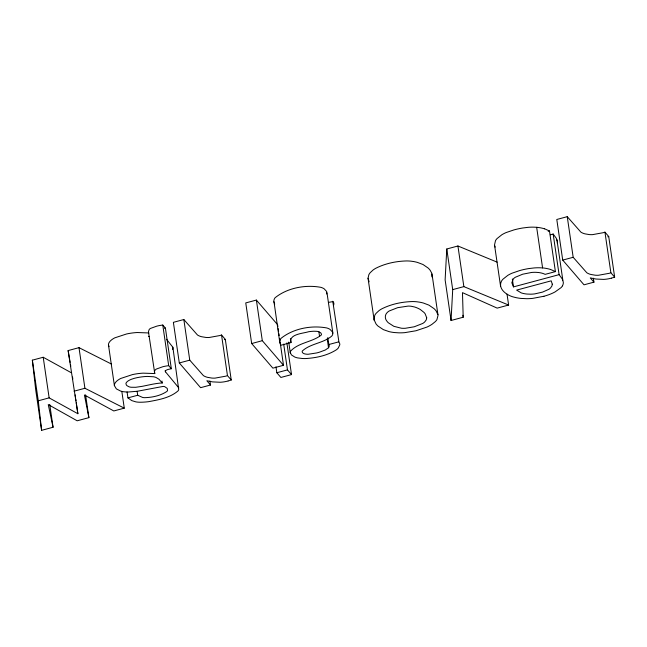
<?xml version="1.0" encoding="UTF-8"?>
<svg xmlns="http://www.w3.org/2000/svg" width="647" height="647" viewBox="0 0 647 647"><rect width="100%" height="100%" fill="white"/><g stroke="black" fill="none" stroke-linecap="round" stroke-linejoin="round"><path stroke-width="0.97" d="M369.105 281.793L368.038 278.234L368.839 274.732A29.382 12.649 -8.3 0 1 370.213 272.67L373.02 270.058A25.265 10.878 -8.3 0 1 375.802 268.27C385.272 263.466 395.996 261.21 406.567 260.943A23.777 10.239 -8.3 0 1 410.958 261.17L413.7 261.558A35.698 15.366 -8.3 0 1 417.509 262.431L423.001 264.51L428.152 268.044A62.08 26.729 -8.3 0 1 430.15 270.244L431.8 273.269L431.937 276.908M290.422 338.575L291.004 342.538L280.952 345.231L280.628 344.762L279.844 342.837L273.851 300.75A24.157 10.401 -8.3 0 1 275.072 297.766C287.284 287.875 305.505 284.445 320.912 287.349A19.572 8.427 -8.3 0 1 324.09 288.748L326.686 291.514L326.743 294.021M279.779 341.365A24.157 10.401 -8.3 0 1 280.992 338.389C293.212 328.498 311.433 325.069 326.832 327.964A19.572 8.427 -8.3 0 1 330.019 329.372L332.615 332.137L332.663 334.645A13.263 5.71 -8.3 0 1 331.499 336.286C323.015 343.306 310.39 343.533 302.359 350.973A7.052 3.033 -8.3 0 0 302.198 351.863L302.448 352.494A8.993 3.874 -8.3 0 0 302.966 353.044L303.653 353.48A7.174 3.089 -8.3 0 0 305.198 353.998L306.791 354.216A9.487 4.084 -8.3 0 0 308.19 354.257L316.723 352.938A36.272 15.617 -8.3 0 0 319.569 352.146L325.336 349.995L328.53 347.762A13.11 5.645 -8.3 0 0 328.846 344.519L327.811 337.588M497.098 262.124L457.93 245.997L446.778 248.99L445.128 279.868L451.056 320.491L463.195 317.232L462.476 292.646L497.171 308.118L508.615 305.044L507.03 294.15M451.056 320.491L452.706 289.613L446.778 248.99M279.779 341.365L279.771 342.344M333.488 305.602L333.868 304.163A18.342 7.901 -8.3 0 0 333.027 301.559L328.45 302.416M165.309 370.658L167.791 369.51A13.045 5.621 -8.3 0 1 168.147 369.421L171.334 368.733L165.414 328.11L162.769 325.037L160.949 325.312A23.818 10.255 -8.3 0 0 159.105 325.619A20.211 8.702 -8.3 0 0 156.744 326.161L150.484 328.417A8.088 3.486 -8.3 0 0 149.247 329.396L148.446 331.628L154.77 373.57L143.108 373.149A29.625 12.754 -8.3 0 0 132.465 374.597L120.706 378.471A19.208 8.274 -8.3 0 0 117.528 380.476L117.002 380.905A20.664 8.896 -8.3 0 0 115.7 382.231L115.077 383.097A17.898 7.707 -8.3 0 0 114.406 385.636L116.339 388.863L120.827 391.176A15.86 6.826 -8.3 0 0 123.836 391.775L125.534 391.928A22.499 9.689 -8.3 0 0 128.243 392.017L137.269 391.273L163.149 386.413A5.055 2.176 -8.3 0 1 164.686 386.647L167.233 388.394L167.557 390.473A7.999 3.445 -8.3 0 1 166.821 391.484C160.391 395.778 152.288 397.46 144.645 397.679A10.215 4.4 -8.3 0 1 142.68 397.476L137.698 395.26L137.115 391.298M332.768 301.259L338.955 342.174A18.342 7.901 -8.3 0 1 339.796 344.778L338.308 347.981A19.507 8.395 -8.3 0 1 336.416 349.768C327.301 355.599 316.221 357.92 305.53 358.559A21.472 9.244 -8.3 0 1 302.351 358.503L297.717 357.92A18.108 7.796 -8.3 0 1 294.741 357.023L291.498 354.96L290.268 352.623A13.053 5.621 -8.3 0 1 290.705 351.022C298.688 342.465 312.048 342.214 321.098 335.211A6.648 2.863 -8.3 0 0 321.47 334.159L320.783 332.898L318.777 331.749A8.29 3.567 -8.3 0 0 316.901 331.337L313.941 331.232A19.725 8.492 -8.3 0 0 308.522 331.757C303.039 333.488 288.562 334.143 291.004 342.538M230.316 380.29L231.238 379.999L225.31 339.376L221.533 334.992L220.692 335.292A14.517 6.252 -8.3 0 1 219.899 335.542L209.078 337.508A14.056 6.049 -8.3 0 1 205.851 337.435L201.565 336.715A18.545 7.982 -8.3 0 1 197.44 334.96L183.837 319.529L173.38 322.335L179.308 362.959L200.594 387.682L210.526 385.014L209.952 381.051M611.552 278.113L614.65 277.142L608.722 236.519L604.945 232.136L604.104 232.435A14.517 6.252 -8.3 0 1 603.311 232.685L592.498 234.643A14.056 6.049 -8.3 0 1 589.263 234.578L584.985 233.858A18.545 7.982 -8.3 0 1 580.86 232.103L567.249 216.672L556.792 219.479L562.72 260.094L584.006 284.817L593.946 282.157L593.364 278.194M231.238 379.999L227.461 375.616L226.612 375.907A14.517 6.252 -8.3 0 1 225.827 376.166L215.006 378.123A14.056 6.049 -8.3 0 1 211.779 378.058L207.493 377.33A18.545 7.982 -8.3 0 1 203.368 375.575L189.757 360.153L183.837 319.529M614.65 277.142L610.873 272.759L610.032 273.05A14.517 6.252 -8.3 0 1 609.239 273.309L598.418 275.266A14.056 6.049 -8.3 0 1 595.191 275.201L590.905 274.474A18.545 7.982 -8.3 0 1 586.78 272.719L573.177 257.296L567.249 216.672M225.31 339.376L224.388 339.675M608.722 236.519L607.8 236.818M229.572 380.525L228.189 380.954M49.738 404.472L53.062 427.255L41.618 430.328L35.69 389.704L32.35 360.169L43.212 357.257L71.073 372.623M41.618 430.328L38.278 400.792L49.14 397.873L77.875 413.724L68.129 350.569L78.991 347.657L111.195 363.921M276.932 323.929L256.382 300.071L245.755 302.917L251.675 343.541L272.872 368.151L283.499 365.296L280.175 342.514M548.187 231.335L549.473 230.987L555.401 271.611L545.122 274.368A19.612 8.443 -8.3 0 0 538.692 272.533L536.112 272.33A16.531 7.117 -8.3 0 0 531.591 272.46L522.695 274.199L515.36 277.248A13.684 5.888 -8.3 0 0 513.427 278.817L511.817 282.707L513.5 286.888L559.097 274.651L562.259 278.954L563.286 282.076A28.112 12.099 -8.3 0 1 562.453 285.837M550.322 234.796L553.169 234.036L556.331 238.331L557.366 241.46A28.112 12.099 -8.3 0 1 557.285 243.175M74.057 391.192L84.919 388.273L124.273 408.152L121.814 391.314M179.308 362.959L189.757 360.153M251.675 343.541L262.31 340.686L283.499 365.296M452.706 289.613L463.859 286.621L508.615 305.044M562.72 260.094L573.177 257.296M127.071 391.936L127.936 397.881L137.698 395.26M328.822 344.527L338.696 341.875M85.574 394.856L88.898 417.647L77.163 420.793L48.25 404.561L53.062 427.255M124.273 408.152L113.815 410.958L84.417 395.002L88.898 417.647M276.827 372.745L287.454 369.89L291.514 374.597L280.879 377.452L276.827 372.745L275.962 366.8M611.383 278.161L609.045 278.711A15.957 6.866 -8.3 0 1 603.578 279.391L595.96 279.035L590.266 277.887L593.946 282.157M543.941 296.253L532.804 298.364A27.085 11.662 -8.3 0 1 526.747 298.704L520.908 298.413A32.803 14.121 -8.3 0 1 514.203 297.191C507.474 295.703 497.535 289.249 501.417 281.267A27.603 11.881 -8.3 0 1 502.994 279.172L507.79 275.371A26.802 11.541 -8.3 0 1 511.987 273.212L519.792 270.535A38.739 16.676 -8.3 0 1 528.648 268.586L534.163 267.939A24.998 10.764 -8.3 0 1 542.59 267.939L536.662 227.323A24.998 10.764 -8.3 0 0 528.243 227.315L522.727 227.995A38.739 16.676 -8.3 0 0 513.888 229.928L506.059 232.588A26.802 11.541 -8.3 0 0 501.862 234.748L497.074 238.557A27.603 11.881 -8.3 0 0 495.497 240.644L494.526 244.938L500.576 286.281M227.962 381.018L225.633 381.568A15.957 6.866 -8.3 0 1 220.166 382.256L212.548 381.892L206.854 380.743L210.526 385.014M164.403 328.304L165.414 328.11M171.334 368.733L168.689 365.66L166.869 365.927A23.818 10.255 -8.3 0 0 165.034 366.242A20.211 8.702 -8.3 0 0 162.672 366.784L156.404 369.041A8.088 3.486 -8.3 0 0 155.175 370.011L154.366 371.572L154.77 373.57M148.842 332.954L137.18 332.526A29.625 12.754 -8.3 0 0 126.537 333.981L114.778 337.847A19.208 8.274 -8.3 0 0 111.599 339.853L111.082 340.29A20.664 8.896 -8.3 0 0 109.772 341.608L109.157 342.481A17.898 7.707 -8.3 0 0 108.486 345.013L114.406 385.636M544.62 228.812L549.473 230.987M550.54 269.435L555.401 271.611M127.936 397.881L131.737 400.598L135.87 401.868A14.962 6.438 -8.3 0 0 139.809 402.232L140.876 402.232A30.296 13.045 -8.3 0 0 148.648 401.658C158.782 399.765 169.983 397.881 177.998 390.934A13.805 5.944 -8.3 0 0 178.726 389.623L172.862 347.253L166.514 339.271M165.535 371.879L178.79 387.877M274.708 304.139L273.843 301.728M109.036 346.638L108.486 345.013M495.141 247.138L494.656 245.666M437.922 314.628L436.078 310.867A62.08 26.729 -8.3 0 0 434.08 308.668L428.921 305.125L423.437 303.047A35.698 15.366 -8.3 0 0 419.628 302.181L416.886 301.785A23.777 10.239 -8.3 0 0 412.495 301.559C401.916 301.834 391.2 304.082 381.73 308.886A25.265 10.878 -8.3 0 0 378.948 310.681L376.142 313.294A29.382 12.649 -8.3 0 0 374.759 315.356L374.023 319.561L375.98 323.856A61.344 26.406 -8.3 0 0 378.002 326.072L383.38 329.647L389.106 331.628A31.274 13.466 -8.3 0 0 394.476 332.55L398.787 332.833A26.584 11.444 -8.3 0 0 404.787 332.647L415.964 330.763L426.915 327.091A28.88 12.43 -8.3 0 0 432.034 324.268L435.221 321.696A25.282 10.886 -8.3 0 0 436.927 319.642L438.035 315.364L431.994 274.005M172.862 347.253L172.806 349A13.805 5.944 -8.3 0 1 172.62 349.445M68.129 350.569L70.119 362.328M70.45 364.285L70.782 366.242M604.945 232.136L610.873 272.759M556.93 239.73L562.858 280.353M553.169 234.036L559.097 274.651M512.343 278.962L513.5 286.888M457.93 245.997L463.859 286.621M462.904 315.251L463.195 317.232M368.038 278.234L374.16 320.273M326.986 292.776L332.914 333.399M327.228 338.842L328.53 347.762M318.85 331.571L319.569 336.521M288.724 342.109L290.309 353.011M286.888 342.894L291.514 374.597M283.693 344.131L287.454 369.89M277.571 324.673L277.862 326.654M278.153 328.636L278.582 331.612M278.873 333.593L279.164 335.575M279.593 338.551L279.884 340.532M256.382 300.071L262.31 340.686M221.533 334.992L227.461 375.616M162.769 325.037L168.689 365.66M161.968 381.034L162.26 383.016L158.936 379.207L155.935 377.427A14.04 6.049 -8.3 0 0 153.493 376.772L147.152 376.425A25.88 11.145 -8.3 0 0 134.333 378.317L131.721 379.166A12.762 5.491 -8.3 0 0 127.394 381.479L126.44 382.442A8.637 3.72 -8.3 0 0 125.939 383.614L126.359 384.981A14.242 6.13 -8.3 0 0 127.111 385.766L129.036 386.793A9.082 3.906 -8.3 0 0 131.106 387.254L135.708 387.294L142.243 386.324A52.811 22.734 -8.3 0 0 144.103 385.952L150.306 384.658A44.95 19.353 -8.3 0 1 156.623 383.534A19.709 8.484 -8.3 0 1 162.268 382.984M78.991 347.657L84.919 388.273M72.529 377.064L72.812 379.045M75.125 394.896L75.416 396.878M75.707 398.859L75.998 400.841M76.281 402.822L77.875 413.724M43.212 357.257L49.14 397.873M32.35 360.169L38.278 400.792M165.592 371.863A5.127 2.208 -8.3 0 1 165.244 370.666M148.438 336.335A14.04 6.049 -8.3 0 1 149.247 336.553M543.957 296.261A30.36 13.069 -8.3 0 0 555.053 291.926L561.103 287.616A21.925 9.438 -8.3 0 0 562.437 285.837M542.623 267.907A30.021 12.924 -8.3 0 1 550.492 269.459M536.703 227.283A30.021 12.924 -8.3 0 1 544.564 228.844M552.279 284.179L551.948 285.95L550.573 287.931A14.412 6.203 -8.3 0 1 548.85 289.306L542.566 292.104L534.859 293.867A16.296 7.012 -8.3 0 1 530.54 294.183L527.159 294.062A20.178 8.686 -8.3 0 1 524.717 293.746A19.459 8.379 -8.3 0 1 521.191 292.865L516.629 290.107L551.195 280.838L552.279 284.179M426.713 317.798L426.276 319.861L424.667 321.996A15.027 6.47 -8.3 0 1 422.693 323.468L414.226 326.792L405.321 328.28A14.509 6.252 -8.3 0 1 401.375 328.223L393.813 326.298L388.313 322.764A49.431 21.278 -8.3 0 1 386.971 321.276C384.795 318.882 384.682 314.911 387.108 312.638A14.404 6.203 -8.3 0 1 389.308 310.94L397.63 307.681L408.111 306.088A13.393 5.766 -8.3 0 1 411.063 306.241L414.581 306.985A39.281 16.911 -8.3 0 1 420.315 309.517L424.011 312.436A53.758 23.146 -8.3 0 1 425.119 313.763L426.713 317.798"/></g></svg>
